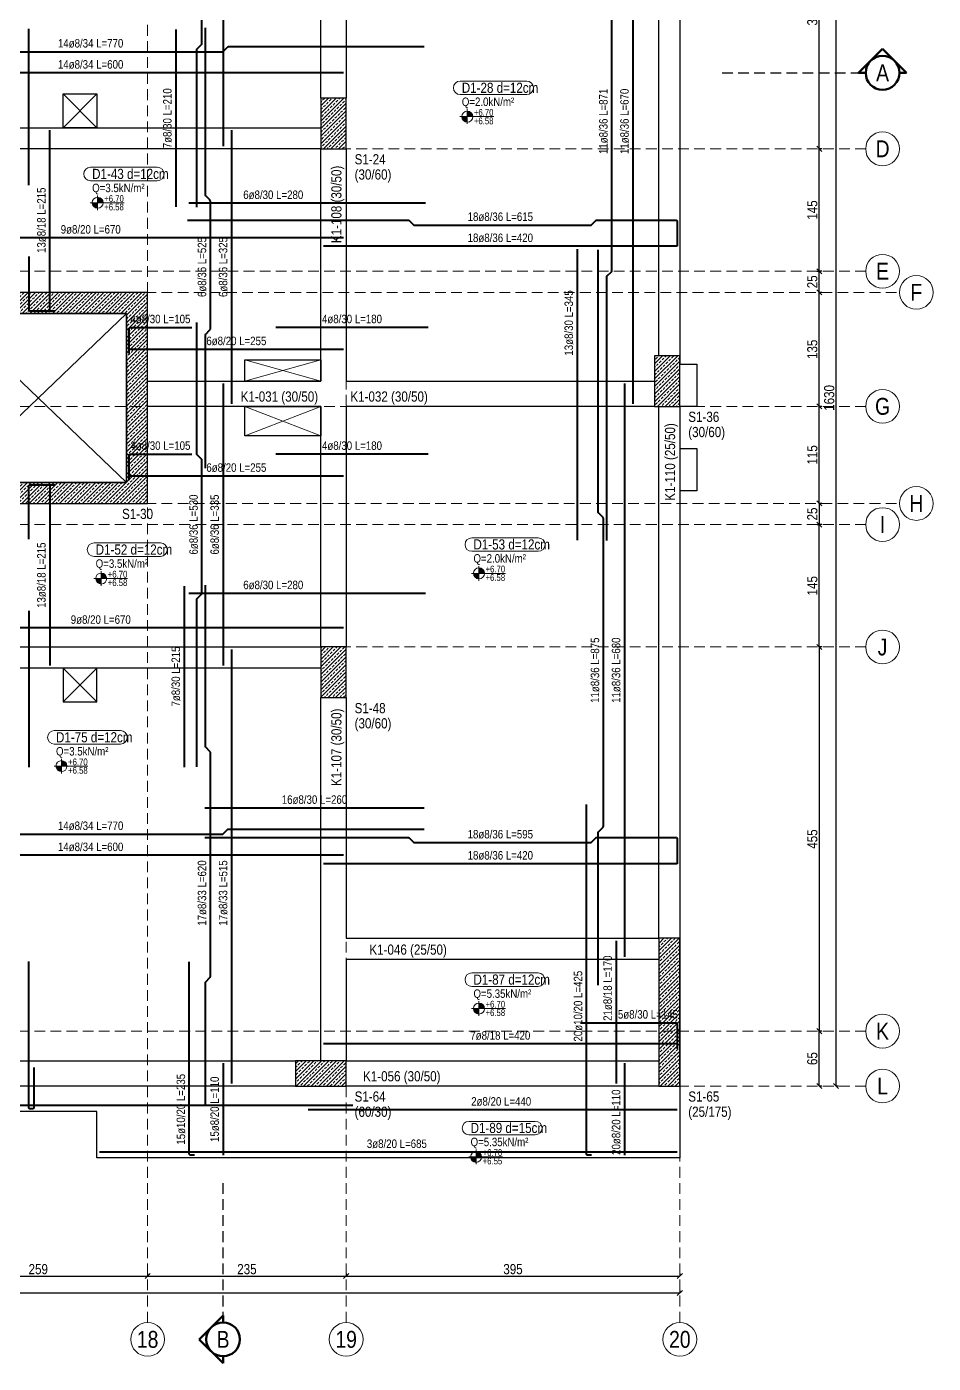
# Model space of a CAD drawing. Header units: millimetres. Extents: x 918 to 6439, y 631 to 3135.
# Drawn here: x 5366 to 6439, y 631 to 2214 of the extents above; entities that cross this region are included whole.
import ezdxf
from ezdxf.enums import TextEntityAlignment as Align

# ---------------------------------------------------------------- set-up
doc = ezdxf.new("R2010")
doc.units = ezdxf.units.MM
doc.linetypes.add('DASHED', pattern=[19.05, 12.7, -6.35])
for name, color, linetype, lineweight in [('AKS BALONU (BEYKENT)', 7, 'Continuous', 20), ('AKS CIZGISI (BEYKENT)', 252, 'DASHED', 20), ('AKS OLCU (BEYKENT)', 200, 'Continuous', 20), ('AKS YAZISI (BEYKENT)', 3, 'Continuous', 20), ('CIZGI (BEYKENT)', 1, 'Continuous', 20), ('DONATI (BEYKENT)', 4, 'Continuous', 40), ('DONATI YAZISI (BEYKENT)', 3, 'Continuous', 20), ('DOSEME ISMI (BEYKENT)', 9, 'Continuous', 20), ('DOSEME PAFTA (BEYKENT)', 3, 'Continuous', 20), ('KALIP BOSLUK (BEYKENT)', 30, 'Continuous', 25), ('KAT SINIRI (BEYKENT)', 41, 'Continuous', 25), ('KESIT (BEYKENT)', 151, 'Continuous', 25), ('KESIT ISMI (BEYKENT)', 6, 'Continuous', 20), ('KIRIS (BEYKENT)', 2, 'Continuous', 30), ('KIRIS ISMI (BEYKENT)', 40, 'Continuous', 20), ('KOLON (BEYKENT)', 3, 'Continuous', 30), ('KOLON ISMI (BEYKENT)', 91, 'Continuous', 20), ('KOT CIZGISI (BEYKENT)', 7, 'Continuous', 20), ('KOT YAZI (BEYKENT)', 7, 'Continuous', 20), ('TARAMA (BEYKENT)', 252, 'Continuous', 20), ('YUK YAZISI (BEYKENT)', 140, 'Continuous', 20)]:
    doc.layers.add(name, color=color, linetype=linetype, lineweight=lineweight)
doc.styles.add('DONATI YAZISI (BEYKENT)', font='')
doc.styles.add('YAZI (BEYKENT)', font='')
doc.styles.get('DONATI YAZISI (BEYKENT)').set_extended_font_data('Bahnschrift Light Condensed')
doc.styles.get('YAZI (BEYKENT)').set_extended_font_data('Bahnschrift Light Condensed')
doc.dimstyles.new('AKS_OLCU', dxfattribs={"dimtxt": 12, "dimasz": 3, "dimexe": 0.18, "dimexo": 3, "dimgap": 2, "dimtad": 1, "dimdec": 0, "dimrnd": 0.5, "dimzin": 12, "dimdsep": 46, "dimtxsty": 'YAZI (BEYKENT)', "dimtsz": 3, "dimcen": 0.09, "dimclrt": 7, "dimadec": 0, "dimazin": 0, "dimtfac": 1, "dimtdec": 4, "dimtix": 1, "dimtmove": 0, "dimatfit": 3, "dimfxl": 1, "dimtolj": 1, "dimtzin": 0, "dimarcsym": 0})
pattern_1 = [(45, (-160760.9784, -10846.006), (-4.49012806, 4.49012806), []), (45, (-160756.488, -10846.006), (-4.49012806, 4.49012806), [3.175, -1.5875])]

# ---------------------------------------------------------------- blocks, each defined once
blk = doc.blocks.new('*D226')
at = {"layer": 'AKS OLCU (BEYKENT)', "color": 0, "lineweight": -2, "transparency": 16777216}
for p, q in [((6327, 2586.6), (6321, 2592.6)), ((6324, 959.6), (6324, 2589.6)), ((6327, 2589.6), (6324.2, 2589.6)), ((6327, 956.6), (6321, 962.6)), ((6327, 959.6), (6324.2, 959.6))]:
    blk.add_line(p, q, dxfattribs=at)
at = {"layer": 'DEFPOINTS', "color": 0, "transparency": 16777216}
for p in [(6324, 2589.6), (6324, 2589.6), (6324, 959.6)]:
    blk.add_point(p, dxfattribs=at)
at = {"layer": 'AKS OLCU (BEYKENT)', "color": 7, "transparency": 16777216, "insert": (6315.9, 1774.6), "char_height": 12, "attachment_point": 5, "rotation": 90, "style": 'YAZI (BEYKENT)'}
blk.add_mtext('\\A1;1630', dxfattribs=at)
blk = doc.blocks.new('*D227')
at = {"layer": 'AKS OLCU (BEYKENT)', "color": 0, "lineweight": -2, "transparency": 16777216}
for p, q in [((6307, 1021.6), (6301, 1027.6)), ((6304, 959.6), (6304, 1024.6)), ((6307, 1024.6), (6304.2, 1024.6)), ((6307, 956.6), (6301, 962.6)), ((6307, 959.6), (6304.2, 959.6))]:
    blk.add_line(p, q, dxfattribs=at)
at = {"layer": 'DEFPOINTS', "color": 0, "transparency": 16777216}
for p in [(6304, 1024.6), (6304, 1024.6), (6304, 959.6)]:
    blk.add_point(p, dxfattribs=at)
at = {"layer": 'AKS OLCU (BEYKENT)', "color": 7, "transparency": 16777216, "insert": (6295.9, 992.1), "char_height": 12, "attachment_point": 5, "rotation": 90, "style": 'YAZI (BEYKENT)'}
blk.add_mtext('\\A1;65', dxfattribs=at)
blk = doc.blocks.new('*D228')
at = {"layer": 'AKS OLCU (BEYKENT)', "color": 0, "lineweight": -2, "transparency": 16777216}
for p, q in [((6307, 1621.6), (6301, 1627.6)), ((6304, 1479.6), (6304, 1624.6)), ((6307, 1624.6), (6304.2, 1624.6)), ((6307, 1476.6), (6301, 1482.6)), ((6307, 1479.6), (6304.2, 1479.6))]:
    blk.add_line(p, q, dxfattribs=at)
at = {"layer": 'DEFPOINTS', "color": 0, "transparency": 16777216}
for p in [(6304, 1624.6), (6304, 1624.6), (6304, 1479.6)]:
    blk.add_point(p, dxfattribs=at)
at = {"layer": 'AKS OLCU (BEYKENT)', "color": 7, "transparency": 16777216, "insert": (6295.9, 1552.1), "char_height": 12, "attachment_point": 5, "rotation": 90, "style": 'YAZI (BEYKENT)'}
blk.add_mtext('\\A1;145', dxfattribs=at)
blk = doc.blocks.new('*D229')
at = {"layer": 'AKS OLCU (BEYKENT)', "color": 0, "lineweight": -2, "transparency": 16777216}
for p, q in [((6307, 1761.6), (6301, 1767.6)), ((6304, 1649.6), (6304, 1764.6)), ((6307, 1764.6), (6304.2, 1764.6)), ((6307, 1646.6), (6301, 1652.6)), ((6307, 1649.6), (6304.2, 1649.6))]:
    blk.add_line(p, q, dxfattribs=at)
at = {"layer": 'DEFPOINTS', "color": 0, "transparency": 16777216}
for p in [(6304, 1764.6), (6304, 1764.6), (6304, 1649.6)]:
    blk.add_point(p, dxfattribs=at)
at = {"layer": 'AKS OLCU (BEYKENT)', "color": 7, "transparency": 16777216, "insert": (6295.9, 1707.1), "char_height": 12, "attachment_point": 5, "rotation": 90, "style": 'YAZI (BEYKENT)'}
blk.add_mtext('\\A1;115', dxfattribs=at)
blk = doc.blocks.new('*D230')
at = {"layer": 'AKS OLCU (BEYKENT)', "color": 0, "lineweight": -2, "transparency": 16777216}
for p, q in [((6307, 1896.6), (6301, 1902.6)), ((6304, 1764.6), (6304, 1899.6)), ((6307, 1899.6), (6304.2, 1899.6)), ((6307, 1761.6), (6301, 1767.6)), ((6307, 1764.6), (6304.2, 1764.6))]:
    blk.add_line(p, q, dxfattribs=at)
at = {"layer": 'DEFPOINTS', "color": 0, "transparency": 16777216}
for p in [(6304, 1899.6), (6304, 1899.6), (6304, 1764.6)]:
    blk.add_point(p, dxfattribs=at)
at = {"layer": 'AKS OLCU (BEYKENT)', "color": 7, "transparency": 16777216, "insert": (6295.9, 1832.1), "char_height": 12, "attachment_point": 5, "rotation": 90, "style": 'YAZI (BEYKENT)'}
blk.add_mtext('\\A1;135', dxfattribs=at)
blk = doc.blocks.new('*D231')
at = {"layer": 'AKS OLCU (BEYKENT)', "color": 0, "lineweight": -2, "transparency": 16777216}
for p, q in [((6307, 2066.6), (6301, 2072.6)), ((6304, 1924.6), (6304, 2069.6)), ((6307, 2069.6), (6304.2, 2069.6)), ((6307, 1921.6), (6301, 1927.6)), ((6307, 1924.6), (6304.2, 1924.6))]:
    blk.add_line(p, q, dxfattribs=at)
at = {"layer": 'DEFPOINTS', "color": 0, "transparency": 16777216}
for p in [(6304, 2069.6), (6304, 2069.6), (6304, 1924.6)]:
    blk.add_point(p, dxfattribs=at)
at = {"layer": 'AKS OLCU (BEYKENT)', "color": 7, "transparency": 16777216, "insert": (6295.9, 1997.1), "char_height": 12, "attachment_point": 5, "rotation": 90, "style": 'YAZI (BEYKENT)'}
blk.add_mtext('\\A1;145', dxfattribs=at)
blk = doc.blocks.new('*D232')
at = {"layer": 'AKS OLCU (BEYKENT)', "color": 0, "lineweight": -2, "transparency": 16777216}
for p, q in [((6307, 2381.6), (6301, 2387.6)), ((6304, 2069.6), (6304, 2384.6)), ((6307, 2384.6), (6304.2, 2384.6)), ((6307, 2066.6), (6301, 2072.6)), ((6307, 2069.6), (6304.2, 2069.6))]:
    blk.add_line(p, q, dxfattribs=at)
at = {"layer": 'DEFPOINTS', "color": 0, "transparency": 16777216}
for p in [(6304, 2384.6), (6304, 2384.6), (6304, 2069.6)]:
    blk.add_point(p, dxfattribs=at)
at = {"layer": 'AKS OLCU (BEYKENT)', "color": 7, "transparency": 16777216, "insert": (6295.9, 2227.1), "char_height": 12, "attachment_point": 5, "rotation": 90, "style": 'YAZI (BEYKENT)'}
blk.add_mtext('\\A1;315', dxfattribs=at)
blk = doc.blocks.new('*D238')
at = {"layer": 'AKS OLCU (BEYKENT)', "color": 0, "lineweight": -2, "transparency": 16777216}
for p, q in [((6307, 1921.6), (6301, 1927.6)), ((6301.2, 1924.6), (6303.8, 1924.6)), ((6304, 1899.6), (6304, 1924.6)), ((6307, 1896.6), (6301, 1902.6)), ((6307, 1899.6), (6304.2, 1899.6))]:
    blk.add_line(p, q, dxfattribs=at)
at = {"layer": 'DEFPOINTS', "color": 0, "transparency": 16777216}
for p in [(6304, 1924.6), (6304.2, 1924.6), (6304, 1899.6)]:
    blk.add_point(p, dxfattribs=at)
at = {"layer": 'AKS OLCU (BEYKENT)', "color": 7, "transparency": 16777216, "insert": (6295.9, 1912.1), "char_height": 12, "attachment_point": 5, "rotation": 90, "style": 'YAZI (BEYKENT)'}
blk.add_mtext('\\A1;25', dxfattribs=at)
blk = doc.blocks.new('*D239')
at = {"layer": 'AKS OLCU (BEYKENT)', "color": 0, "lineweight": -2, "transparency": 16777216}
for p, q in [((6307, 1646.6), (6301, 1652.6)), ((6304, 1649.6), (6304, 1624.6)), ((6307, 1649.6), (6304.2, 1649.6)), ((6307, 1621.6), (6301, 1627.6)), ((6301.2, 1624.6), (6303.8, 1624.6))]:
    blk.add_line(p, q, dxfattribs=at)
at = {"layer": 'DEFPOINTS', "color": 0, "transparency": 16777216}
for p in [(6304, 1649.6), (6304, 1624.6), (6304.2, 1624.6)]:
    blk.add_point(p, dxfattribs=at)
at = {"layer": 'AKS OLCU (BEYKENT)', "color": 7, "transparency": 16777216, "insert": (6295.9, 1637.1), "char_height": 12, "attachment_point": 5, "rotation": 90, "style": 'YAZI (BEYKENT)'}
blk.add_mtext('\\A1;25', dxfattribs=at)
blk = doc.blocks.new('*D240')
at = {"layer": 'AKS OLCU (BEYKENT)', "color": 0, "lineweight": -2, "transparency": 16777216}
for p, q in [((6307, 1476.6), (6301, 1482.6)), ((6304, 1479.6), (6304, 1024.6)), ((6307, 1479.6), (6304.2, 1479.6)), ((6307, 1021.6), (6301, 1027.6)), ((6307, 1024.6), (6304.2, 1024.6))]:
    blk.add_line(p, q, dxfattribs=at)
at = {"layer": 'DEFPOINTS', "color": 0, "transparency": 16777216}
for p in [(6304, 1479.6), (6304, 1024.6), (6304, 1024.6)]:
    blk.add_point(p, dxfattribs=at)
at = {"layer": 'AKS OLCU (BEYKENT)', "color": 7, "transparency": 16777216, "insert": (6295.9, 1252.1), "char_height": 12, "attachment_point": 5, "rotation": 90, "style": 'YAZI (BEYKENT)'}
blk.add_mtext('\\A1;455', dxfattribs=at)
blk = doc.blocks.new('*D253')
at = {"layer": 'AKS OLCU (BEYKENT)', "color": 0, "lineweight": -2, "transparency": 16777216}
for p, q in [((1401, 711.6), (1407, 717.6)), ((1404, 717.6), (1404, 714.7)), ((1404, 714.6), (6139, 714.6)), ((6136, 711.6), (6142, 717.6)), ((6139, 717.6), (6139, 714.7))]:
    blk.add_line(p, q, dxfattribs=at)
at = {"layer": 'DEFPOINTS', "color": 0, "transparency": 16777216}
for p in [(1404, 714.6), (6139, 714.6), (6139, 714.6)]:
    blk.add_point(p, dxfattribs=at)
at = {"layer": 'AKS OLCU (BEYKENT)', "color": 7, "transparency": 16777216, "insert": (3771.5, 722.7), "char_height": 12, "attachment_point": 5, "style": 'YAZI (BEYKENT)'}
blk.add_mtext('\\A1;4735', dxfattribs=at)
blk = doc.blocks.new('*D267')
at = {"layer": 'AKS OLCU (BEYKENT)', "color": 0, "lineweight": -2, "transparency": 16777216}
for p, q in [((5247, 731.6), (5253, 737.6)), ((5250, 737.6), (5250, 734.7)), ((5250, 734.6), (5509, 734.6)), ((5506, 731.6), (5512, 737.6)), ((5509, 737.6), (5509, 734.7))]:
    blk.add_line(p, q, dxfattribs=at)
at = {"layer": 'DEFPOINTS', "color": 0, "transparency": 16777216}
for p in [(5250, 734.6), (5509, 734.6), (5509, 734.6)]:
    blk.add_point(p, dxfattribs=at)
at = {"layer": 'AKS OLCU (BEYKENT)', "color": 7, "transparency": 16777216, "insert": (5379.5, 742.7), "char_height": 12, "attachment_point": 5, "style": 'YAZI (BEYKENT)'}
blk.add_mtext('\\A1;259', dxfattribs=at)
blk = doc.blocks.new('*D268')
at = {"layer": 'AKS OLCU (BEYKENT)', "color": 0, "lineweight": -2, "transparency": 16777216}
for p, q in [((5741, 731.6), (5747, 737.6)), ((5744, 737.6), (5744, 734.7)), ((5744, 734.6), (6139, 734.6)), ((6136, 731.6), (6142, 737.6)), ((6139, 737.6), (6139, 734.7))]:
    blk.add_line(p, q, dxfattribs=at)
at = {"layer": 'DEFPOINTS', "color": 0, "transparency": 16777216}
for p in [(5744, 734.6), (6139, 734.6), (6139, 734.6)]:
    blk.add_point(p, dxfattribs=at)
at = {"layer": 'AKS OLCU (BEYKENT)', "color": 7, "transparency": 16777216, "insert": (5941.5, 742.7), "char_height": 12, "attachment_point": 5, "style": 'YAZI (BEYKENT)'}
blk.add_mtext('\\A1;395', dxfattribs=at)
blk = doc.blocks.new('*D271')
at = {"layer": 'AKS OLCU (BEYKENT)', "color": 0, "lineweight": -2, "transparency": 16777216}
for p, q in [((5506, 731.6), (5512, 737.6)), ((5509, 737.6), (5509, 734.7)), ((5509, 734.6), (5744, 734.6)), ((5741, 731.6), (5747, 737.6)), ((5744, 737.6), (5744, 734.7))]:
    blk.add_line(p, q, dxfattribs=at)
at = {"layer": 'DEFPOINTS', "color": 0, "transparency": 16777216}
for p in [(5509, 734.6), (5744, 734.6), (5744, 734.6)]:
    blk.add_point(p, dxfattribs=at)
at = {"layer": 'AKS OLCU (BEYKENT)', "color": 7, "transparency": 16777216, "insert": (5626.5, 742.7), "char_height": 12, "attachment_point": 5, "style": 'YAZI (BEYKENT)'}
blk.add_mtext('\\A1;235', dxfattribs=at)

msp = doc.modelspace()

# ---------------------------------------------------------------- hatches: boundary and pattern name
at = {"layer": 'KOT CIZGISI (BEYKENT)', "true_color": 0x000000}
h = msp.add_hatch(color=18, dxfattribs=at)
h.dxf.hatch_style = 1
h.paths.add_polyline_path([(5887.4, 2107.7), (5880.9, 2107.7, 0.414214), (5887.4, 2101.1)])
h = msp.add_hatch(color=18, dxfattribs=at)
h.dxf.hatch_style = 1
h.paths.add_polyline_path([(5887.4, 2114.2), (5887.4, 2107.7), (5893.9, 2107.7, 0.414214)])
h = msp.add_hatch(color=18, dxfattribs=at)
h.dxf.hatch_style = 1
h.paths.add_polyline_path([(5449.8, 2012.2), (5449.8, 2005.7), (5456.3, 2005.7, 0.414214)])
h = msp.add_hatch(color=18, dxfattribs=at)
h.dxf.hatch_style = 1
h.paths.add_polyline_path([(5449.8, 2005.7), (5443.3, 2005.7, 0.414214), (5449.8, 1999.1)])
h = msp.add_hatch(color=18, dxfattribs=at)
h.dxf.hatch_style = 1
h.paths.add_polyline_path([(5454, 1567.2), (5454, 1560.7), (5460.5, 1560.7, 0.414214)])
h = msp.add_hatch(color=18, dxfattribs=at)
h.dxf.hatch_style = 1
h.paths.add_polyline_path([(5901.2, 1573.3), (5901.2, 1566.8), (5907.8, 1566.8, 0.414214)])
h = msp.add_hatch(color=18, dxfattribs=at)
h.dxf.hatch_style = 1
h.paths.add_polyline_path([(5454, 1560.7), (5447.5, 1560.7, 0.414214), (5454, 1554.2)])
h = msp.add_hatch(color=18, dxfattribs=at)
h.dxf.hatch_style = 1
h.paths.add_polyline_path([(5901.2, 1566.8), (5894.7, 1566.8, 0.414214), (5901.2, 1560.3)])
h = msp.add_hatch(color=18, dxfattribs=at)
h.dxf.hatch_style = 1
h.paths.add_polyline_path([(5407, 1338.5), (5400.5, 1338.5, 0.414214), (5407, 1331.9)])
h = msp.add_hatch(color=18, dxfattribs=at)
h.dxf.hatch_style = 1
h.paths.add_polyline_path([(5407, 1345), (5407, 1338.5), (5413.5, 1338.5, 0.414214)])
h = msp.add_hatch(color=18, dxfattribs=at)
h.dxf.hatch_style = 1
h.paths.add_polyline_path([(5901.2, 1051.4), (5894.7, 1051.4, 0.414214), (5901.2, 1044.9)])
h = msp.add_hatch(color=18, dxfattribs=at)
h.dxf.hatch_style = 1
h.paths.add_polyline_path([(5901.2, 1057.9), (5901.2, 1051.4), (5907.8, 1051.4, 0.414214)])
h = msp.add_hatch(color=18, dxfattribs=at)
h.dxf.hatch_style = 1
h.paths.add_polyline_path([(5897.8, 875.7), (5891.3, 875.7, 0.414214), (5897.8, 869.2)])
h = msp.add_hatch(color=18, dxfattribs=at)
h.dxf.hatch_style = 1
h.paths.add_polyline_path([(5897.8, 882.2), (5897.8, 875.7), (5904.3, 875.7, 0.414214)])
at = {"layer": 'TARAMA (BEYKENT)'}
h = msp.add_hatch(dxfattribs=at)
h.set_pattern_fill('ANSI33', color=256, style=0)
h.set_pattern_definition(pattern_1)
h.paths.add_polyline_path([(5714, 2069.6), (5744, 2069.6), (5744, 2129.6), (5714, 2129.6)])
h = msp.add_hatch(dxfattribs=at)
h.set_pattern_fill('ANSI33', color=256, style=0)
h.set_pattern_definition(pattern_1)
h.paths.add_polyline_path([(5280, 1899.6), (5280, 1924.6), (5250, 1924.6), (5250, 1874.6), (5484, 1874.6), (5484, 1674.6), (5250, 1674.6), (5250, 1624.6), (5280, 1624.6), (5280, 1649.6), (5509, 1649.6), (5509, 1899.6)])
h = msp.add_hatch(dxfattribs=at)
h.set_pattern_fill('ANSI33', color=256, style=0)
h.set_pattern_definition(pattern_1)
h.paths.add_polyline_path([(6109, 1764.6), (6139, 1764.6), (6139, 1824.6), (6109, 1824.6)])
h = msp.add_hatch(dxfattribs=at)
h.set_pattern_fill('ANSI33', color=256, style=0)
h.set_pattern_definition(pattern_1)
h.paths.add_polyline_path([(5714, 1419.6), (5744, 1419.6), (5744, 1479.6), (5714, 1479.6)])
h = msp.add_hatch(dxfattribs=at)
h.set_pattern_fill('ANSI33', color=256, style=0)
h.set_pattern_definition(pattern_1)
h.paths.add_polyline_path([(6114, 959.6), (6139, 959.6), (6139, 1134.6), (6114, 1134.6)])
h = msp.add_hatch(dxfattribs=at)
h.set_pattern_fill('ANSI33', color=256, style=0)
h.set_pattern_definition(pattern_1)
h.paths.add_polyline_path([(5684, 959.6), (5744, 959.6), (5744, 989.6), (5684, 989.6)])

# ---------------------------------------------------------------- linework, layer by layer
at = {"layer": 'AKS BALONU (BEYKENT)'}
for centre in [(6379, 2069.6), (6379, 1924.6), (6419, 1899.6), (6379, 1764.6), (6419, 1649.6), (6379, 1624.6), (6379, 1479.6), (6379, 1024.6), (6379, 959.6), (5509, 659.6), (5744, 659.6), (6139, 659.6)]:
    msp.add_circle(centre, 20, dxfattribs=at)
at = {"layer": 'AKS CIZGISI (BEYKENT)'}
for p, q in [((5509, 679.6), (5509, 2869.6)), ((5744, 679.6), (5744, 2869.6)), ((6139, 679.6), (6139, 2869.6)), ((1184, 2069.6), (6359, 2069.6)), ((1184, 1924.6), (6359, 1924.6)), ((1144, 1899.6), (6399, 1899.6)), ((1184, 1764.6), (6359, 1764.6)), ((1144, 1649.6), (6399, 1649.6)), ((1184, 1624.6), (6359, 1624.6)), ((1184, 1479.6), (6359, 1479.6)), ((1184, 1024.6), (6359, 1024.6)), ((1184, 959.6), (6359, 959.6))]:
    msp.add_line(p, q, dxfattribs=at)
at = {"layer": 'CIZGI (BEYKENT)'}
for p, q in [((5409, 2094.6), (5449, 2134.6)), ((5409, 2134.6), (5449, 2094.6)), ((5484, 1674.6), (5275, 1874.6)), ((5484, 1874.6), (5275, 1674.6)), ((5624, 1794.6), (5714, 1819.6)), ((5624, 1819.6), (5714, 1794.6)), ((5714, 1764.6), (5624, 1729.6)), ((5624, 1764.6), (5714, 1729.6)), ((5409, 1414.6), (5449, 1454.6)), ((5449, 1414.6), (5409, 1454.6))]:
    msp.add_line(p, q, dxfattribs=at)
at = {"layer": 'DONATI (BEYKENT)'}
for points in [[(5567.3, 2000.3), (5567.3, 2186.9, -0.198912), (5567.7, 2188), (5572.8, 2193.1, 0.198912), (5573.3, 2194.2), (5573.3, 2459.9, 0.198912), (5572.8, 2461), (5567.7, 2466.1, -0.198912), (5567.3, 2467.2), (5567.3, 2611.1)], [(6052.5, 1605.6), (6052.5, 1917.9, -0.198912), (6053, 1919), (6058.1, 1924.1, 0.198912), (6058.5, 1925.2), (6058.5, 2283.9, 0.198912), (6058.1, 2285), (6053, 2290.1, -0.198912), (6052.5, 2291.2), (6052.5, 2471.1)], [(5577.3, 1691.3), (5577.3, 1848.9, -0.198912), (5577.7, 1850), (5582.8, 1855.1, 0.198912), (5583.3, 1856.2), (5583.3, 2007.9, 0.198912), (5582.8, 2009), (5577.7, 2014.1, -0.198912), (5577.3, 2015.2), (5577.3, 2212.8)], [(5071.5, 2190.6), (5273.4, 2190.6, -0.198912), (5274.5, 2190.1), (5279.6, 2185, 0.198912), (5280.6, 2184.6), (5597.4, 2184.6, 0.198912), (5598.5, 2185), (5603.6, 2190.1, -0.198912), (5604.6, 2190.6), (5836.5, 2190.6)], [(5556.3, 1985.2), (5817.4, 1985.2, -0.198912), (5818.5, 1984.7), (5823.6, 1979.6, 0.198912), (5824.6, 1979.2), (6033.4, 1979.2, 0.198912), (6034.5, 1979.6), (6039.6, 1984.7, -0.198912), (6040.6, 1985.2), (6134.5, 1985.2, -0.414214), (6136, 1983.7), (6136, 1954.2)], [(6042.5, 1079.1), (6042.5, 1259.9, -0.198912), (6043, 1261), (6048.1, 1266.1, 0.198912), (6048.5, 1267.2), (6048.5, 1631.9, 0.198912), (6048.1, 1633), (6043, 1638.1, -0.198912), (6042.5, 1639.2), (6042.5, 1950.1)], [(5368.2, 1942.1), (5368.2, 1879.1, 0.414214), (5369.7, 1877.6), (5399.2, 1877.6)], [(5487, 1827.1), (5487, 1856.6, -0.414214), (5488.5, 1858.1), (5561.3, 1858.1)], [(5567.3, 1337.8), (5567.3, 1535.9, -0.198912), (5567.7, 1537), (5572.8, 1542.1, 0.198912), (5573.3, 1543.2), (5573.3, 1700.9, 0.198912), (5572.8, 1702), (5567.7, 1707.1, -0.198912), (5567.3, 1708.2), (5567.3, 1863.8)], [(5487, 1677.1), (5487, 1706.6, -0.414214), (5488.5, 1708.1), (5561.3, 1708.1)], [(5368.2, 1607.1), (5368.2, 1670.1, -0.414214), (5369.7, 1671.6), (5399.2, 1671.6)], [(5577.3, 936.6), (5577.3, 1081.9, -0.198912), (5577.7, 1083), (5582.8, 1088.1, 0.198912), (5583.3, 1089.2), (5583.3, 1354.9, 0.198912), (5582.8, 1356), (5577.7, 1361.1, -0.198912), (5577.3, 1362.2), (5577.3, 1552.8)], [(6034.5, 877.6), (6030, 877.6, -0.414214), (6028.5, 879.1), (6028.5, 1293.1)], [(5071.5, 1263.9), (5273.4, 1263.9, -0.198912), (5274.5, 1263.5), (5279.6, 1258.3, 0.198912), (5280.6, 1257.9), (5597.4, 1257.9, 0.198912), (5598.5, 1258.3), (5603.6, 1263.5, -0.198912), (5604.6, 1263.9), (5836.5, 1263.9)], [(5576.5, 1253.9), (5817.4, 1253.9, -0.198912), (5818.5, 1253.5), (5823.6, 1248.3, 0.198912), (5824.6, 1247.9), (6033.4, 1247.9, 0.198912), (6034.5, 1248.3), (6039.6, 1253.5, -0.198912), (6040.6, 1253.9), (6134.5, 1253.9, -0.414214), (6136, 1252.4), (6136, 1222.9)], [(5374.2, 981.6), (5374.2, 934.1, -0.414214), (5372.7, 932.6), (5369.7, 932.6, -0.414214), (5368.2, 934.1), (5368.2, 1107.3)], [(5564.3, 877.6), (5559.8, 877.6, -0.414214), (5558.3, 879.1), (5558.3, 1106.8)], [(6021.5, 1034.5), (6134.5, 1034.5, -0.414214), (6136, 1033), (6136, 1003.5)]]:
    msp.add_lwpolyline(points, format="xyb", dxfattribs=at)
for points in [[(5598.3, 2586.6), (5598.3, 2072.6)], [(6083.5, 2436.6), (6083.5, 1767.6)], [(5368.2, 2026.6), (5368.2, 2211.8)], [(5542.3, 2210.8), (5542.3, 2000.8)], [(5741, 2159.6), (5142, 2159.6)], [(5393.2, 1877.6), (5393.2, 2091.6)], [(5608.3, 2091.6), (5608.3, 1767.6)], [(5838, 2005.2), (5557.8, 2005.2)], [(5741, 1964.2), (5073, 1964.2)], [(6136, 1954.2), (5717, 1954.2)], [(6017.5, 1950.6), (6017.5, 1606.1)], [(5841, 1858.1), (5660.8, 1858.1)], [(5741, 1832.1), (5487, 1832.1)], [(5598.3, 1791.6), (5598.3, 1457.6)], [(6073.5, 1791.6), (6073.5, 1112.6)], [(5841, 1708.1), (5660.8, 1708.1)], [(5741, 1682.1), (5487, 1682.1)], [(5393.2, 1671.6), (5393.2, 1457.6)], [(5552.3, 1551.8), (5552.3, 1337.3)], [(5838, 1543.1), (5557.8, 1543.1)], [(5368.2, 1522.6), (5368.2, 1337.3)], [(5741, 1502.1), (5073, 1502.1)], [(5608.3, 1476.6), (5608.3, 962.6)], [(5836.5, 1288.9), (5576.5, 1288.9)], [(5741, 1232.9), (5142, 1232.9)], [(6136, 1222.9), (5717, 1222.9)], [(6063.5, 1131.6), (6063.5, 962.6)], [(6136, 1009.5), (5717, 1009.5)], [(5598.3, 986.6), (5598.3, 877.6)], [(6073.5, 986.6), (6073.5, 877.6)], [(5752, 936.4), (4552, 936.4)], [(6136, 931.4), (5699, 931.4)], [(6136, 881.3), (5452, 881.3)]]:
    msp.add_lwpolyline(points, dxfattribs=at)
at = {"layer": 'DOSEME PAFTA (BEYKENT)'}
for points in [[(5878.9, 2149.8), (5957.7, 2149.8, -1), (5957.7, 2133.8), (5878.9, 2133.8, -1)], [(5441.3, 2047.8), (5520.4, 2047.8, -1), (5520.4, 2031.8), (5441.3, 2031.8, -1)], [(5445.5, 1602.9), (5524.2, 1602.9, -1), (5524.2, 1586.9), (5445.5, 1586.9, -1)], [(5892.7, 1608.9), (5971.4, 1608.9, -1), (5971.4, 1592.9), (5892.7, 1592.9, -1)], [(5398.5, 1380.6), (5476.9, 1380.6, -1), (5476.9, 1364.6), (5398.5, 1364.6, -1)], [(5892.7, 1093.6), (5971.2, 1093.6, -1), (5971.2, 1077.6), (5892.7, 1077.6, -1)], [(5889.3, 917.8), (5967.9, 917.8, -1), (5967.9, 901.8), (5889.3, 901.8, -1)]]:
    msp.add_lwpolyline(points, format="xyb", close=True, dxfattribs=at)
at = {"layer": 'KALIP BOSLUK (BEYKENT)'}
for points in [[(5409, 2134.6), (5449, 2134.6), (5449, 2094.6), (5409, 2094.6)], [(5275, 1874.6), (5484, 1874.6), (5484, 1674.6), (5275, 1674.6)], [(5484, 1874.6), (5275, 1874.6), (5275, 1674.6), (5484, 1674.6)], [(5714, 1794.6), (5624, 1794.6), (5624, 1819.6), (5714, 1819.6)], [(5624, 1764.6), (5714, 1764.6), (5714, 1729.6), (5624, 1729.6)], [(5409, 1414.6), (5449, 1414.6), (5449, 1454.6), (5409, 1454.6)]]:
    msp.add_lwpolyline(points, close=True, dxfattribs=at)
at = {"layer": 'KAT SINIRI (BEYKENT)'}
msp.add_lwpolyline([(3884, 2609.6), (4549, 2609.6), (4549, 2619.6), (5449, 2619.6), (5449, 2674.6), (6139, 2674.6), (6139, 1814.6), (6159, 1814.6), (6159, 1764.6), (6139, 1764.6), (6139, 1714.6), (6159, 1714.6), (6159, 1664.6), (6139, 1664.6), (6139, 874.6), (5449, 874.6), (5449, 929.6), (4549, 929.6), (4549, 939.6), (3884, 939.6)], dxfattribs=at)
at = {"layer": 'KESIT (BEYKENT)', "lineweight": 60}
for points in [[(6350.7, 2159.6), (6379, 2187.9)], [(6379, 2187.9), (6407.3, 2159.6)], [(6359, 2159.6), (6350.7, 2159.6)], [(6407.3, 2159.6), (6399, 2159.6)], [(5598.3, 687.9), (5570, 659.6)], [(5598.3, 679.6), (5598.3, 687.9)], [(5570, 659.6), (5598.3, 631.3)], [(5598.3, 631.3), (5598.3, 639.6)]]:
    msp.add_lwpolyline(points, dxfattribs=at)
at = {"layer": 'KESIT (BEYKENT)', "linetype": 'DASHED'}
for points in [[(6189, 2159.6), (6359, 2159.6)], [(5598.3, 679.6), (5598.3, 849.6)]]:
    msp.add_lwpolyline(points, dxfattribs=at)
at = {"layer": 'KESIT (BEYKENT)', "lineweight": 60}
for centre in [(6379, 2159.6), (5598.3, 659.6)]:
    msp.add_circle(centre, 20, dxfattribs=at)
at = {"layer": 'KIRIS (BEYKENT)'}
for p, q in [((5714, 2129.6), (5714, 2559.6)), ((5744, 2414.6), (5744, 2129.6)), ((6114, 1824.6), (6114, 2414.6)), ((6139, 2414.6), (6139, 1824.6)), ((5164, 2094.6), (5714, 2094.6)), ((5714, 2069.6), (5164, 2069.6)), ((5714, 1794.6), (5714, 2069.6)), ((5744, 2069.6), (5744, 1794.6)), ((5509, 1794.6), (5714, 1794.6)), ((5744, 1794.6), (6109, 1794.6)), ((5714, 1764.6), (5509, 1764.6)), ((5714, 1479.6), (5714, 1764.6)), ((6109, 1764.6), (5744, 1764.6)), ((5744, 1764.6), (5744, 1479.6)), ((6114, 1134.6), (6114, 1764.6)), ((6139, 1764.6), (6139, 1134.6)), ((5164, 1479.6), (5714, 1479.6)), ((5714, 1454.6), (5164, 1454.6)), ((5714, 989.6), (5714, 1419.6)), ((5744, 1419.6), (5744, 1134.6)), ((5744, 1134.6), (6114, 1134.6)), ((6114, 1109.6), (5744, 1109.6)), ((5744, 1109.6), (5744, 989.6)), ((5164, 989.6), (5684, 989.6)), ((5744, 989.6), (6114, 989.6)), ((5684, 959.6), (5164, 959.6)), ((6114, 959.6), (5744, 959.6))]:
    msp.add_line(p, q, dxfattribs=at)
at = {"layer": 'KOLON (BEYKENT)'}
for points in [[(5714, 2069.6), (5744, 2069.6), (5744, 2129.6), (5714, 2129.6)], [(5280, 1899.6), (5280, 1924.6), (5250, 1924.6), (5250, 1874.6), (5484, 1874.6), (5484, 1674.6), (5250, 1674.6), (5250, 1624.6), (5280, 1624.6), (5280, 1649.6), (5509, 1649.6), (5509, 1899.6)], [(6109, 1764.6), (6139, 1764.6), (6139, 1824.6), (6109, 1824.6)], [(5714, 1419.6), (5744, 1419.6), (5744, 1479.6), (5714, 1479.6)], [(6114, 959.6), (6139, 959.6), (6139, 1134.6), (6114, 1134.6)], [(5684, 959.6), (5744, 959.6), (5744, 989.6), (5684, 989.6)]]:
    msp.add_lwpolyline(points, close=True, dxfattribs=at)
at = {"layer": 'KOT CIZGISI (BEYKENT)'}
for p, q in [((5878.7, 2107.7), (5918.7, 2107.7)), ((5887.4, 2116.4), (5887.4, 2099)), ((5449.8, 2014.3), (5449.8, 1997)), ((5441.1, 2005.7), (5481.1, 2005.7)), ((5454, 1569.4), (5454, 1552)), ((5901.2, 1575.5), (5901.2, 1558.1)), ((5445.3, 1560.7), (5485.3, 1560.7)), ((5892.5, 1566.8), (5932.5, 1566.8)), ((5407, 1347.2), (5407, 1329.8)), ((5398.3, 1338.5), (5438.3, 1338.5)), ((5892.5, 1051.4), (5932.5, 1051.4)), ((5901.2, 1060.1), (5901.2, 1042.7)), ((5889.1, 875.7), (5929.1, 875.7)), ((5897.8, 884.4), (5897.8, 867))]:
    msp.add_line(p, q, dxfattribs=at)
for centre in [(5887.4, 2107.7), (5449.8, 2005.7), (5454, 1560.7), (5901.2, 1566.8), (5407, 1338.5), (5901.2, 1051.4), (5897.8, 875.7)]:
    msp.add_circle(centre, 6.52, dxfattribs=at)

# ---------------------------------------------------------------- texts
at = {"layer": 'AKS YAZISI (BEYKENT)', "style": 'YAZI (BEYKENT)'}
for s, p in [('D', (6379, 2069.6)), ('E', (6379, 1924.6)), ('F', (6419, 1899.6)), ('G', (6379, 1764.6)), ('H', (6419, 1649.6)), ('I', (6379, 1624.6)), ('J', (6379, 1479.6)), ('K', (6379, 1024.6)), ('L', (6379, 959.6)), ('18', (5509, 659.6)), ('19', (5744, 659.6)), ('20', (6139, 659.6))]:
    msp.add_text(s, height=20, dxfattribs=at).set_placement(p, align=Align.MIDDLE_CENTER)
at = {"layer": 'DONATI YAZISI (BEYKENT)', "style": 'DONATI YAZISI (BEYKENT)'}
for s, p in [('14ø8/34 L=770', (5441.5, 2194.6)), ('14ø8/34 L=600', (5441.5, 2169.6)), ('6ø8/30 L=280', (5657.7, 2015.2)), ('18ø8/36 L=615', (5926.5, 1989.2)), ('9ø8/20 L=670', (5441.6, 1974.2)), ('18ø8/36 L=420', (5926.5, 1964.2)), ('4ø8/30 L=105', (5524.1, 1868.1)), ('4ø8/30 L=180', (5750.9, 1868.1)), ('6ø8/20 L=255', (5614, 1842.1)), ('4ø8/30 L=105', (5524.1, 1718.1)), ('4ø8/30 L=180', (5750.9, 1718.1)), ('6ø8/20 L=255', (5614, 1692.1)), ('6ø8/30 L=280', (5657.7, 1553.1)), ('9ø8/20 L=670', (5453.5, 1512.1)), ('16ø8/30 L=260', (5706.5, 1298.9)), ('14ø8/34 L=770', (5441.5, 1267.9)), ('18ø8/36 L=595', (5926.5, 1257.9)), ('14ø8/34 L=600', (5441.5, 1242.9)), ('18ø8/36 L=420', (5926.5, 1232.9)), ('5ø8/30 L=145', (6101.2, 1044.5)), ('7ø8/18 L=420', (5926.5, 1019.5)), ('2ø8/20 L=440', (5927.5, 941.4)), ('3ø8/20 L=685', (5804, 891.3))]:
    msp.add_text(s, height=10, dxfattribs=at).set_placement(p, align=Align.MIDDLE_CENTER)
for s, p in [('7ø8/30 L=210', (5532.3, 2105.8)), ('11ø8/36 L=871', (6048.5, 2102.1)), ('11ø8/36 L=670', (6073.5, 2102.1)), ('13ø8/18 L=215', (5383.2, 1985)), ('6ø8/36 L=525', (5573.3, 1929.6)), ('6ø8/36 L=325', (5598.3, 1929.6)), ('13ø8/30 L=345', (6007.5, 1863.4)), ('6ø8/36 L=530', (5563.3, 1624.6)), ('6ø8/36 L=335', (5588.3, 1624.6)), ('13ø8/18 L=215', (5383.2, 1564.6)), ('11ø8/36 L=875', (6038.5, 1452.1)), ('11ø8/36 L=680', (6063.5, 1452.1)), ('7ø8/30 L=215', (5542.3, 1444.6)), ('17ø8/33 L=620', (5573.3, 1188.2)), ('17ø8/33 L=515', (5598.3, 1188.2)), ('21ø8/18 L=170', (6053.5, 1075.5)), ('20ø10/20 L=425', (6018.5, 1054.2)), ('15ø10/20 L=235', (5548.3, 932.1)), ('15ø8/20 L=110', (5588.3, 932.1)), ('20ø8/20 L=110', (6063.5, 916.8))]:
    msp.add_text(s, height=10, rotation=90, dxfattribs=at).set_placement(p, align=Align.MIDDLE_CENTER)
at = {"layer": 'DOSEME ISMI (BEYKENT)', "style": 'YAZI (BEYKENT)'}
for s, p in [('D1-28 d=12cm', (5880.9, 2132.3)), ('D1-43 d=12cm', (5443.3, 2030.3)), ('D1-52 d=12cm', (5447.5, 1585.4)), ('D1-53 d=12cm', (5894.7, 1591.5)), ('D1-75 d=12cm', (5400.5, 1363.1)), ('D1-87 d=12cm', (5894.7, 1076.1)), ('D1-89 d=15cm', (5891.3, 900.4))]:
    msp.add_text(s, height=12, dxfattribs=at).set_placement(p, align=Align.BOTTOM_LEFT)
at = {"layer": 'KESIT ISMI (BEYKENT)', "lineweight": 20, "style": 'YAZI (BEYKENT)'}
for s, p in [('A', (6379, 2159.6)), ('B', (5598.3, 659.6))]:
    msp.add_text(s, height=20, dxfattribs=at).set_placement(p, align=Align.MIDDLE_CENTER)
at = {"layer": 'KIRIS ISMI (BEYKENT)', "style": 'YAZI (BEYKENT)'}
for s, p in [('K1-108 (30/50)', (5742, 2049.6)), ('K1-110 (25/50)', (6137, 1744.6)), ('K1-107 (30/50)', (5742, 1406.6))]:
    msp.add_text(s, height=12, rotation=90, dxfattribs=at).set_placement(p, align=Align.BOTTOM_RIGHT)
for s, p in [('K1-031 (30/50)', (5619.1, 1766.6)), ('K1-032 (30/50)', (5749, 1766.6)), ('K1-046 (25/50)', (5771.5, 1111.6)), ('K1-056 (30/50)', (5764, 961.6))]:
    msp.add_text(s, height=12, dxfattribs=at).set_placement(p, align=Align.BOTTOM_LEFT)
at = {"layer": 'KOLON ISMI (BEYKENT)', "style": 'YAZI (BEYKENT)'}
for s, p in [('S1-24', (5754, 2047.6)), ('(30/60)', (5754, 2029.6)), ('S1-36', (6149, 1742.6)), ('(30/60)', (6149, 1724.6)), ('S1-30', (5478.7, 1627.6)), ('S1-48', (5754, 1397.6)), ('(30/60)', (5754, 1379.6)), ('S1-64', (5754, 937.6)), ('S1-65', (6149, 937.6)), ('(60/30)', (5754, 919.6)), ('(25/175)', (6149, 919.6))]:
    msp.add_text(s, height=12, dxfattribs=at).set_placement(p, align=Align.BOTTOM_LEFT)
at = {"layer": 'KOT YAZI (BEYKENT)', "style": 'YAZI (BEYKENT)'}
for s, p in [('+6.70', (5895.2, 2106.3)), ('+6.58', (5895.2, 2096.3)), ('+6.70', (5457.6, 2004.3)), ('+6.58', (5457.6, 1994.3)), ('+6.70', (5461.8, 1559.4)), ('+6.70', (5909, 1565.5)), ('+6.58', (5461.8, 1549.4)), ('+6.58', (5909, 1555.5)), ('+6.70', (5414.8, 1337.1)), ('+6.58', (5414.8, 1327.1)), ('+6.70', (5909, 1050.1)), ('+6.58', (5909, 1040.1)), ('+6.70', (5905.6, 874.4)), ('+6.55', (5905.6, 864.4))]:
    msp.add_text(s, height=8, dxfattribs=at).set_placement(p, align=Align.BOTTOM_LEFT)
at = {"layer": 'YUK YAZISI (BEYKENT)', "style": 'YAZI (BEYKENT)'}
for s, p in [('Q=2.0kN/m²', (5880.9, 2117.3)), ('Q=3.5kN/m²', (5443.3, 2015.3)), ('Q=3.5kN/m²', (5447.5, 1570.4)), ('Q=2.0kN/m²', (5894.7, 1576.5)), ('Q=3.5kN/m²', (5400.5, 1348.1)), ('Q=5.35kN/m²', (5894.7, 1061.1)), ('Q=5.35kN/m²', (5891.3, 885.4))]:
    msp.add_text(s, height=10, dxfattribs=at).set_placement(p, align=Align.BOTTOM_LEFT)

# ---------------------------------------------------------------- dimensions: what is measured, and where the dimension line sits
at = {"layer": 'AKS OLCU (BEYKENT)'}
for p1, p2, picture, middle in [((6324, 959.6), (6324, 2589.6), '*D226', (6315.9, 1774.6)), ((6304, 2069.6), (6304, 2384.6), '*D232', (6295.9, 2227.1)), ((6304, 1924.6), (6304, 2069.6), '*D231', (6295.9, 1997.1)), ((6304, 1764.6), (6304, 1899.6), '*D230', (6295.9, 1832.1)), ((6304, 1649.6), (6304, 1764.6), '*D229', (6295.9, 1707.1)), ((6304, 1479.6), (6304, 1624.6), '*D228', (6295.9, 1552.1)), ((6304, 959.6), (6304, 1024.6), '*D227', (6295.9, 992.1)), ((5250, 734.6), (5509, 734.6), '*D267', (5379.5, 742.7)), ((5744, 734.6), (6139, 734.6), '*D268', (5941.5, 742.7)), ((1404, 714.6), (6139, 714.6), '*D253', (3771.5, 722.7))]:
    dim = msp.add_aligned_dim(p1=p1, p2=p2, distance=0, dimstyle='AKS_OLCU', dxfattribs=at)
    dim.commit()
    dim.dimension.update_dxf_attribs({"geometry": picture, "text_midpoint": middle})
for base, p1, p2, angle, picture, middle in [((6304, 1924.6), (6304, 1899.6), (6304.2, 1924.6), 270, '*D238', (6295.9, 1912.1)), ((6304, 1624.6), (6304, 1649.6), (6304.2, 1624.6), 270, '*D239', (6295.9, 1637.1)), ((6304, 1024.6), (6304, 1479.6), (6304, 1024.6), 270, '*D240', (6295.9, 1252.1)), ((5744, 734.6), (5509, 734.6), (5744, 734.6), 180, '*D271', (5626.5, 742.7))]:
    dim = msp.add_linear_dim(base=base, p1=p1, p2=p2, angle=angle, dimstyle='AKS_OLCU', override={"dimtmove": 1}, dxfattribs=at)
    dim.commit()
    dim.dimension.update_dxf_attribs({"geometry": picture, "text_midpoint": middle})

doc.saveas('drawing.dxf')
